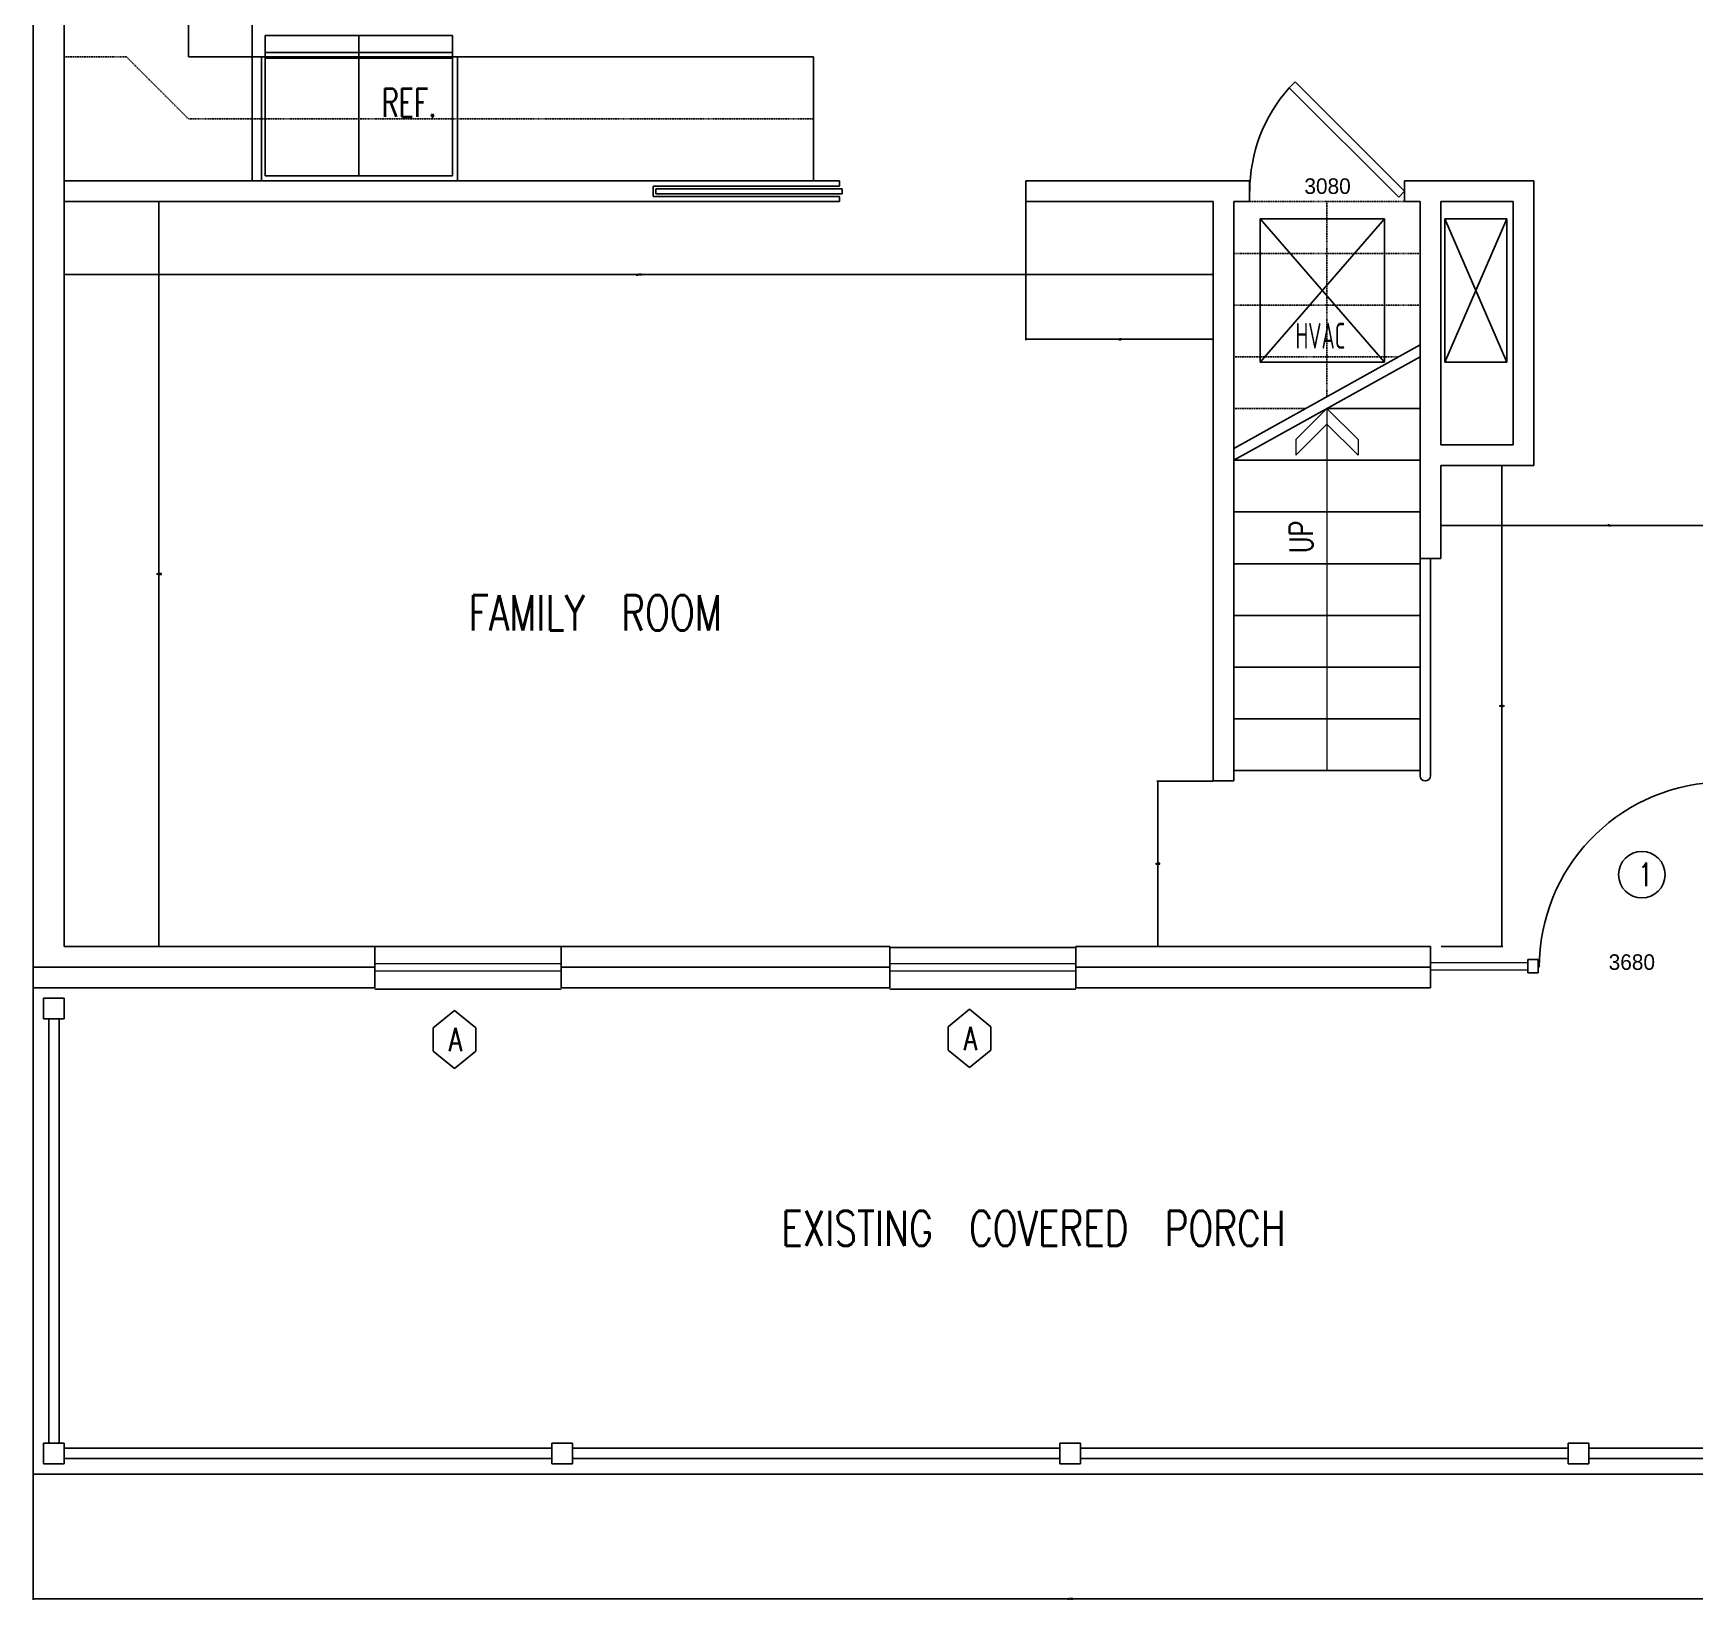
# Model space of a CAD drawing. Header units: inches. Extents: x 26998 to 46838, y -509 to 4343.
# Drawn here: x 37171.5 to 37492.5, y 3529.8 to 3832.6 of the extents above; entities that cross this region are included whole.
import ezdxf

# ---------------------------------------------------------------- set-up
doc = ezdxf.new("R2010")
doc.units = ezdxf.units.IN
doc.header["$LTSCALE"] = 0.5
doc.header["$MEASUREMENT"] = 0
doc.linetypes.add('HIDDEN', pattern=[0.375, 0.25, -0.125])
doc.layers.get('Defpoints').update_dxf_attribs({"color": 140})
for name, color, linetype in [('ARWALL', 7, 'HIDDEN'), ('BUILT-INS', 13, 'Continuous'), ('CABS', 23, 'Continuous'), ('Title Block', 7, 'Continuous'), ('TITLES', 3, 'Continuous'), ('windows', 4, 'Continuous')]:
    doc.layers.add(name, color=color, linetype=linetype)
doc.layers.add('TXT', color=4, linetype='Continuous', lineweight=9)
doc.styles.add('ARCHSTYL', font='archstyl.shx', dxfattribs={"height": 5})
doc.styles.add('HS-DESIGN-TTLB', font='GOTHIC.TTF')
doc.styles.get("Standard").update_dxf_attribs({"font": 'romans.shx', "width": 0.75})
doc.dimstyles.get("Standard").update_dxf_attribs({"dimtxt": 0.18, "dimasz": 0.18, "dimexe": 0.18, "dimexo": 0.0625, "dimgap": 0.09, "dimtad": 0, "dimtih": 1, "dimtoh": 1, "dimdec": 4, "dimzin": 0, "dimdsep": 46, "dimtxsty": 'Standard', "dimcen": 0.09, "dimadec": 0, "dimazin": 0, "dimtfac": 1, "dimtdec": 4, "dimtofl": 0, "dimtmove": 0, "dimatfit": 3, "dimfxl": 1, "dimtolj": 1, "dimtzin": 0, "dimarcsym": 0})

# ---------------------------------------------------------------- blocks, each defined once
blk = doc.blocks.new('*D1098')
at = {"layer": 'Defpoints', "color": 0, "transparency": 16777216}
for p in [(37177.47, 3800.09), (37177.47, 3656.09), (37195.77, 3656.09)]:
    blk.add_point(p, dxfattribs=at)
at = {"layer": 'Title Block', "color": 0, "lineweight": -2, "transparency": 16777216}
for p, q in [((37177.53, 3800.09), (37195.95, 3800.09)), ((37195.77, 3799.91), (37195.77, 3728.27)), ((37195.77, 3656.27), (37195.77, 3727.91)), ((37177.53, 3656.09), (37195.95, 3656.09))]:
    blk.add_line(p, q, dxfattribs=at)
at = {"layer": 'Title Block', "color": 0, "transparency": 16777216}
for points in [[(37195.74, 3799.91), (37195.8, 3799.91), (37195.77, 3800.09)], [(37195.74, 3656.27), (37195.8, 3656.27), (37195.77, 3656.09)]]:
    blk.add_solid(points, dxfattribs=at)
at = {"layer": 'Title Block', "color": 0, "transparency": 16777216, "insert": (37195.77, 3728.09), "char_height": 0.18, "attachment_point": 5}
blk.add_mtext('\\A1;144.0000', dxfattribs=at)
blk = doc.blocks.new('*D1099')
at = {"layer": 'Defpoints', "color": 0, "transparency": 16777216}
for p in [(37399.47, 3688.09), (37388.77, 3656.09), (37399.47, 3656.09)]:
    blk.add_point(p, dxfattribs=at)
at = {"layer": 'Title Block', "color": 0, "lineweight": -2, "transparency": 16777216}
for p, q in [((37399.41, 3688.09), (37388.59, 3688.09)), ((37388.77, 3687.91), (37388.77, 3672.27)), ((37388.77, 3656.27), (37388.77, 3671.91)), ((37399.41, 3656.09), (37388.59, 3656.09))]:
    blk.add_line(p, q, dxfattribs=at)
at = {"layer": 'Title Block', "color": 0, "transparency": 16777216}
for points in [[(37388.74, 3687.91), (37388.8, 3687.91), (37388.77, 3688.09)], [(37388.74, 3656.27), (37388.8, 3656.27), (37388.77, 3656.09)]]:
    blk.add_solid(points, dxfattribs=at)
at = {"layer": 'Title Block', "color": 0, "transparency": 16777216, "insert": (37388.77, 3672.09), "char_height": 0.18, "attachment_point": 5}
blk.add_mtext('\\A1;32.0000', dxfattribs=at)
blk = doc.blocks.new('*D1100')
at = {"layer": 'Defpoints', "color": 0, "transparency": 16777216}
for p in [(37177.47, 3800.09), (37399.47, 3800.09), (37399.47, 3785.99)]:
    blk.add_point(p, dxfattribs=at)
at = {"layer": 'Title Block', "color": 0, "lineweight": -2, "transparency": 16777216}
for p, q in [((37177.47, 3800.03), (37177.47, 3785.81)), ((37399.47, 3800.03), (37399.47, 3785.81)), ((37177.65, 3785.99), (37287.91, 3785.99)), ((37399.29, 3785.99), (37289.02, 3785.99))]:
    blk.add_line(p, q, dxfattribs=at)
at = {"layer": 'Title Block', "color": 0, "transparency": 16777216}
for points in [[(37177.65, 3786.02), (37177.65, 3785.96), (37177.47, 3785.99)], [(37399.29, 3786.02), (37399.29, 3785.96), (37399.47, 3785.99)]]:
    blk.add_solid(points, dxfattribs=at)
at = {"layer": 'Title Block', "color": 0, "transparency": 16777216, "insert": (37288.47, 3785.99), "char_height": 0.18, "attachment_point": 5}
blk.add_mtext('\\A1;222.0000', dxfattribs=at)
blk = doc.blocks.new('door')
at = {"layer": 'windows'}
for p, q in [((9950.29, 7178.88), (9948.56, 7178.88)), ((9948.56, 7178.88), (9948.56, 7146.97)), ((9950.29, 7178.88), (9948.56, 7178.88)), ((9950.29, 7178.88), (9950.29, 7146.97)), ((9948.56, 7146.97), (9950.29, 7146.97))]:
    blk.add_line(p, q, dxfattribs=at)
blk.add_arc((9950.29, 7178.88), 31.9, 180, 266.8995, dxfattribs=at)
blk = doc.blocks.new('*D1001')
at = {"layer": 'Defpoints', "color": 0, "transparency": 16777216}
for p in [(37195.47, 3968.69), (37195.47, 3804.09), (37213.77, 3804.09)]:
    blk.add_point(p, dxfattribs=at)
at = {"layer": 'Title Block', "color": 0, "lineweight": -2, "transparency": 16777216}
for p, q in [((37195.53, 3968.69), (37213.95, 3968.69)), ((37213.77, 3968.51), (37213.77, 3886.57)), ((37213.77, 3804.27), (37213.77, 3886.21)), ((37195.53, 3804.09), (37213.95, 3804.09))]:
    blk.add_line(p, q, dxfattribs=at)
at = {"layer": 'Title Block', "color": 0, "transparency": 16777216}
for points in [[(37213.74, 3968.51), (37213.8, 3968.51), (37213.77, 3968.69)], [(37213.74, 3804.27), (37213.8, 3804.27), (37213.77, 3804.09)]]:
    blk.add_solid(points, dxfattribs=at)
at = {"layer": 'Title Block', "color": 0, "transparency": 16777216, "insert": (37213.77, 3886.39), "char_height": 0.18, "attachment_point": 5}
blk.add_mtext('\\A1;164.6000', dxfattribs=at)
blk = doc.blocks.new('*D1121')
at = {"layer": 'Defpoints', "color": 0, "transparency": 16777216}
for p in [(37443.47, 3749.09), (37443.47, 3656.09), (37455.27, 3656.09)]:
    blk.add_point(p, dxfattribs=at)
at = {"layer": 'Title Block', "color": 0, "lineweight": -2, "transparency": 16777216}
for p, q in [((37443.53, 3749.09), (37455.45, 3749.09)), ((37455.27, 3748.91), (37455.27, 3702.77)), ((37455.27, 3656.27), (37455.27, 3702.41)), ((37443.53, 3656.09), (37455.45, 3656.09))]:
    blk.add_line(p, q, dxfattribs=at)
at = {"layer": 'Title Block', "color": 0, "transparency": 16777216}
for points in [[(37455.24, 3748.91), (37455.3, 3748.91), (37455.27, 3749.09)], [(37455.24, 3656.27), (37455.3, 3656.27), (37455.27, 3656.09)]]:
    blk.add_solid(points, dxfattribs=at)
at = {"layer": 'Title Block', "color": 0, "transparency": 16777216, "insert": (37455.27, 3702.59), "char_height": 0.18, "attachment_point": 5}
blk.add_mtext('\\A1;93.0000', dxfattribs=at)
blk = doc.blocks.new('*D1122')
at = {"layer": 'Defpoints', "color": 0, "transparency": 16777216}
for p in [(37508.27, 3737.49), (37443.47, 3731.09), (37508.27, 3731.09)]:
    blk.add_point(p, dxfattribs=at)
at = {"layer": 'Title Block', "color": 0, "lineweight": -2, "transparency": 16777216}
for p, q in [((37443.47, 3731.16), (37443.47, 3737.67)), ((37443.65, 3737.49), (37475.38, 3737.49)), ((37508.09, 3737.49), (37476.35, 3737.49)), ((37508.27, 3731.16), (37508.27, 3737.67))]:
    blk.add_line(p, q, dxfattribs=at)
at = {"layer": 'Title Block', "color": 0, "transparency": 16777216}
for points in [[(37443.65, 3737.52), (37443.65, 3737.46), (37443.47, 3737.49)], [(37508.09, 3737.52), (37508.09, 3737.46), (37508.27, 3737.49)]]:
    blk.add_solid(points, dxfattribs=at)
at = {"layer": 'Title Block', "color": 0, "transparency": 16777216, "insert": (37475.87, 3737.49), "char_height": 0.18, "attachment_point": 5}
blk.add_mtext('\\A1;64.8000', dxfattribs=at)
blk = doc.blocks.new('*D1118')
at = {"layer": 'Defpoints', "color": 0, "transparency": 16777216}
for p in [(37171.47, 3554.09), (37572.27, 3554.09), (37572.27, 3529.99)]:
    blk.add_point(p, dxfattribs=at)
at = {"layer": 'Title Block', "color": 0, "lineweight": -2, "transparency": 16777216}
for p, q in [((37171.47, 3554.03), (37171.47, 3529.81)), ((37572.27, 3554.03), (37572.27, 3529.81)), ((37171.65, 3529.99), (37371.31, 3529.99)), ((37572.09, 3529.99), (37372.42, 3529.99))]:
    blk.add_line(p, q, dxfattribs=at)
at = {"layer": 'Title Block', "color": 0, "transparency": 16777216}
for points in [[(37171.65, 3530.02), (37171.65, 3529.96), (37171.47, 3529.99)], [(37572.09, 3530.02), (37572.09, 3529.96), (37572.27, 3529.99)]]:
    blk.add_solid(points, dxfattribs=at)
at = {"layer": 'Title Block', "color": 0, "transparency": 16777216, "insert": (37371.87, 3529.99), "char_height": 0.18, "attachment_point": 5}
blk.add_mtext('\\A1;400.8000', dxfattribs=at)
blk = doc.blocks.new('*D1129')
at = {"layer": 'Defpoints', "color": 0, "transparency": 16777216}
for p in [(37363.27, 3800.09), (37399.47, 3800.09), (37363.27, 3773.49)]:
    blk.add_point(p, dxfattribs=at)
at = {"layer": 'Title Block', "color": 0, "lineweight": -2, "transparency": 16777216}
for p, q in [((37363.27, 3800.03), (37363.27, 3773.31)), ((37399.47, 3800.03), (37399.47, 3773.31)), ((37363.45, 3773.49), (37380.88, 3773.49)), ((37399.29, 3773.49), (37381.86, 3773.49))]:
    blk.add_line(p, q, dxfattribs=at)
at = {"layer": 'Title Block', "color": 0, "transparency": 16777216}
for points in [[(37363.45, 3773.52), (37363.45, 3773.46), (37363.27, 3773.49)], [(37399.29, 3773.52), (37399.29, 3773.46), (37399.47, 3773.49)]]:
    blk.add_solid(points, dxfattribs=at)
at = {"layer": 'Title Block', "color": 0, "transparency": 16777216, "insert": (37381.37, 3773.49), "char_height": 0.18, "attachment_point": 5}
blk.add_mtext('\\A1;36.2000', dxfattribs=at)

msp = doc.modelspace()

# ---------------------------------------------------------------- linework, layer by layer
at = {"layer": 'ARWALL', "color": 7}
for p, q in [((37439.4675686, 3800.0930304), (37403.4675686, 3800.0930304)), ((37421.4675686, 3800.0930304), (37421.4675686, 3762.3809483)), ((37439.4675686, 3790.0930304), (37403.4675686, 3790.0930304)), ((37439.4675686, 3790.0930304), (37403.4675686, 3790.0930304)), ((37439.4675686, 3790.0930304), (37403.4675686, 3790.0930304)), ((37439.4675686, 3780.0930304), (37403.4675686, 3780.0930304)), ((37435.3493165, 3770.0930304), (37403.4675686, 3770.0930304)), ((37417.3493165, 3760.0930304), (37403.4675686, 3760.0930304))]:
    msp.add_line(p, q, dxfattribs=at)
at = {"layer": 'BUILT-INS', "linetype": 'HIDDEN'}
for p, q in [((37177.4675686, 3828.0930304), (37189.4675686, 3828.0930304)), ((37201.4675686, 3816.0930304), (37189.4675686, 3828.0930304)), ((37322.2675686, 3816.0930304), (37201.4675686, 3816.0930304))]:
    msp.add_line(p, q, dxfattribs=at)
at = {"layer": 'BUILT-INS'}
for p, q in [((37408.5886964, 3769.0361343), (37408.5886964, 3796.7335645)), ((37408.5886964, 3796.7335645), (37432.5886964, 3769.0361343)), ((37408.5886964, 3769.0361343), (37432.5886964, 3796.7335645)), ((37432.5886964, 3796.7335645), (37408.5886964, 3796.7335645)), ((37432.5886964, 3769.0361343), (37432.5886964, 3796.7335645)), ((37444.2485903, 3769.0361343), (37444.2485903, 3796.7335645)), ((37444.2485903, 3796.7335645), (37456.2485903, 3769.0361343)), ((37444.2485903, 3769.0361343), (37456.2485903, 3796.7335645)), ((37456.2485903, 3796.7335645), (37444.2485903, 3796.7335645)), ((37456.2485903, 3769.0361343), (37456.2485903, 3796.7335645)), ((37432.5886964, 3769.0361343), (37408.5886964, 3769.0361343)), ((37456.2485903, 3769.0361343), (37444.2485903, 3769.0361343))]:
    msp.add_line(p, q, dxfattribs=at)
at = {"layer": 'CABS'}
for p, q in [((37201.4675686, 3944.6930304), (37201.4675686, 3828.0930304)), ((37252.4675686, 3832.1959122), (37216.2756975, 3832.1959122)), ((37216.2756975, 3805.0930304), (37216.2756975, 3832.1959122)), ((37216.2756975, 3805.0930304), (37216.2756975, 3832.1959122)), ((37234.3716331, 3805.0930304), (37234.3716331, 3832.1959122)), ((37252.4675686, 3805.0930304), (37252.4675686, 3832.1959122)), ((37253.4675686, 3828.0930304), (37201.4675686, 3828.0930304)), ((37215.5675686, 3828.0930304), (37215.5675686, 3804.0930304)), ((37215.5675686, 3828.0930304), (37253.4675686, 3828.0930304)), ((37252.4675686, 3828.8922406), (37216.2756975, 3828.8922406)), ((37252.4675686, 3827.8431534), (37216.2756975, 3827.8431534)), ((37253.4675686, 3804.0930304), (37253.4675686, 3828.0930304)), ((37253.4675686, 3804.0930304), (37253.4675686, 3828.0930304)), ((37322.2675686, 3828.0930304), (37253.4675686, 3828.0930304)), ((37322.2675686, 3804.0930304), (37322.2675686, 3828.0930304)), ((37252.4675686, 3805.0930304), (37216.2756975, 3805.0930304))]:
    msp.add_line(p, q, dxfattribs=at)
at = {"layer": 'Title Block'}
for p, q in [((37171.4675686, 3648.0930304), (37171.4675686, 3974.6930304)), ((37177.4675686, 3656.0930304), (37177.4675686, 3968.6930304)), ((37177.4675686, 3804.0930304), (37327.2675686, 3804.0930304)), ((37291.2675686, 3803.0930304), (37327.2675686, 3803.0930304)), ((37291.2675686, 3801.0930304), (37291.2675686, 3803.0930304)), ((37291.7675686, 3801.5930304), (37291.7675686, 3802.5930304)), ((37291.7675686, 3802.5930304), (37327.7675686, 3802.5930304)), ((37291.7675686, 3801.5930304), (37327.7675686, 3801.5930304)), ((37327.2675686, 3803.0930304), (37327.2675686, 3804.0930304)), ((37327.7675686, 3801.5930304), (37327.7675686, 3802.5930304)), ((37363.2675686, 3804.0930304), (37406.4675686, 3804.0930304)), ((37363.2675686, 3800.0930304), (37363.2675686, 3804.0930304)), ((37406.4675686, 3800.0930304), (37406.4675686, 3804.0930304)), ((37436.4675686, 3804.0930304), (37461.4675686, 3804.0930304)), ((37436.4675686, 3800.0930304), (37436.4675686, 3804.0930304)), ((37461.4675686, 3749.0930304), (37461.4675686, 3804.0930304)), ((37177.4675686, 3800.0930304), (37327.2675686, 3800.0930304)), ((37291.2675686, 3801.0930304), (37327.2675686, 3801.0930304)), ((37327.2675686, 3800.0930304), (37327.2675686, 3801.0930304)), ((37363.2675686, 3800.0930304), (37399.4675686, 3800.0930304)), ((37399.4675686, 3688.0930304), (37399.4675686, 3800.0930304)), ((37403.4675686, 3800.0930304), (37406.4675686, 3800.0930304)), ((37403.4675686, 3688.0930304), (37403.4675686, 3800.0930304)), ((37436.4675686, 3800.0930304), (37439.4675686, 3800.0930304)), ((37439.4675686, 3731.0930304), (37439.4675686, 3800.0930304)), ((37443.4675686, 3800.0930304), (37457.4675686, 3800.0930304)), ((37443.4675686, 3753.0930304), (37443.4675686, 3800.0930304)), ((37457.4675686, 3753.0930304), (37457.4675686, 3800.0930304)), ((37403.4675686, 3752.3809483), (37439.4675686, 3772.3809483)), ((37403.4675686, 3750.0930304), (37439.4675686, 3770.0930304)), ((37439.4675686, 3760.0930304), (37421.4675686, 3760.0930304)), ((37443.4675686, 3753.0930304), (37457.4675686, 3753.0930304)), ((37439.4675686, 3750.0930304), (37403.4675686, 3750.0930304)), ((37443.4675686, 3749.0930304), (37461.4675686, 3749.0930304)), ((37443.4675686, 3731.0930304), (37443.4675686, 3749.0930304)), ((37439.4675686, 3740.0930304), (37403.4675686, 3740.0930304)), ((37439.4675686, 3731.0930304), (37443.4675686, 3731.0930304)), ((37439.4675686, 3689.0930304), (37439.4675686, 3731.0930304)), ((37441.4675686, 3689.0930304), (37441.4675686, 3731.0930304)), ((37439.4675686, 3730.0930304), (37403.4675686, 3730.0930304)), ((37439.4675686, 3720.0930304), (37403.4675686, 3720.0930304)), ((37439.4675686, 3710.0930304), (37403.4675686, 3710.0930304)), ((37439.4675686, 3700.0930304), (37403.4675686, 3700.0930304)), ((37439.4675686, 3690.0930304), (37403.4675686, 3690.0930304)), ((37399.4675686, 3688.0930304), (37403.4675686, 3688.0930304)), ((37177.4675686, 3656.0930304), (37237.4675686, 3656.0930304)), ((37237.4675686, 3648.0930304), (37237.4675686, 3656.0930304)), ((37237.4675686, 3656.0930304), (37273.4675686, 3656.0930304)), ((37273.4675686, 3656.0930304), (37336.9675686, 3656.0930304)), ((37273.4675686, 3648.0930304), (37273.4675686, 3656.0930304)), ((37336.9675686, 3648.0930304), (37336.9675686, 3656.0930304)), ((37336.9675686, 3655.8799286), (37372.9675686, 3655.8799286)), ((37372.9675686, 3656.0930304), (37441.4675686, 3656.0930304)), ((37372.9675686, 3648.0930304), (37372.9675686, 3656.0930304)), ((37441.4675686, 3656.0930304), (37441.4675686, 3648.0930304)), ((37171.4675686, 3652.0930304), (37237.4675686, 3652.0930304)), ((37273.4675686, 3652.0930304), (37336.9675686, 3652.0930304)), ((37372.9675686, 3652.0930304), (37441.4675686, 3652.0930304)), ((37460.2675686, 3651.0061323), (37460.2675686, 3653.6061323)), ((37460.2675686, 3653.6061323), (37462.2675686, 3653.6061323)), ((37460.2675686, 3651.0061323), (37462.2675686, 3651.0061323)), ((37462.2675686, 3651.0061323), (37462.2675686, 3653.6061323)), ((37171.4675686, 3648.0930304), (37237.4675686, 3648.0930304)), ((37171.4675686, 3648.0930304), (37171.4675686, 3554.0930304)), ((37237.4675686, 3647.8799286), (37273.4675686, 3647.8799286)), ((37273.4675686, 3648.0930304), (37336.9675686, 3648.0930304)), ((37336.9675686, 3647.8799286), (37372.9675686, 3647.8799286)), ((37372.9675686, 3648.0930304), (37441.4675686, 3648.0930304)), ((37173.4675686, 3646.0930304), (37177.4675686, 3646.0930304)), ((37173.4675686, 3642.0930304), (37173.4675686, 3646.0930304)), ((37177.4675686, 3642.0930304), (37177.4675686, 3646.0930304)), ((37173.4675686, 3642.0930304), (37177.4675686, 3642.0930304)), ((37174.4675686, 3560.0930304), (37174.4675686, 3642.0930304)), ((37176.4675686, 3560.0930304), (37176.4675686, 3642.0930304)), ((37173.4675686, 3560.0930304), (37177.4675686, 3560.0930304)), ((37173.4675686, 3560.0930304), (37173.4675686, 3556.0930304)), ((37177.4675686, 3560.0930304), (37177.4675686, 3556.0930304)), ((37271.6675686, 3559.0930304), (37177.4675686, 3559.0930304)), ((37271.6675686, 3560.0930304), (37275.6675686, 3560.0930304)), ((37271.6675686, 3560.0930304), (37271.6675686, 3556.0930304)), ((37275.6675686, 3560.0930304), (37275.6675686, 3556.0930304)), ((37369.8675686, 3559.0930304), (37275.6675686, 3559.0930304)), ((37369.8675686, 3560.0930304), (37373.8675686, 3560.0930304)), ((37369.8675686, 3560.0930304), (37369.8675686, 3556.0930304)), ((37373.8675686, 3560.0930304), (37373.8675686, 3556.0930304)), ((37373.8675686, 3560.0930304), (37373.8675686, 3556.0930304)), ((37373.8675686, 3559.0930304), (37468.0675686, 3559.0930304)), ((37472.0675686, 3560.0930304), (37468.0675686, 3560.0930304)), ((37468.0675686, 3560.0930304), (37468.0675686, 3556.0930304)), ((37472.0675686, 3560.0930304), (37472.0675686, 3556.0930304)), ((37472.0675686, 3559.0930304), (37566.2675686, 3559.0930304)), ((37173.4675686, 3556.0930304), (37177.4675686, 3556.0930304)), ((37271.6675686, 3557.0930304), (37177.4675686, 3557.0930304)), ((37271.6675686, 3556.0930304), (37275.6675686, 3556.0930304)), ((37369.8675686, 3557.0930304), (37275.6675686, 3557.0930304)), ((37369.8675686, 3556.0930304), (37373.8675686, 3556.0930304)), ((37373.8675686, 3557.0930304), (37468.0675686, 3557.0930304)), ((37472.0675686, 3556.0930304), (37468.0675686, 3556.0930304)), ((37472.0675686, 3557.0930304), (37566.2675686, 3557.0930304)), ((37171.4675686, 3554.0930304), (37572.2675686, 3554.0930304))]:
    msp.add_line(p, q, dxfattribs=at)
msp.add_arc((37440.4675686, 3689.0930304), 1, 180, 0, dxfattribs=at)
at = {"layer": 'TXT', "color": 4}
for p, q in [((37421.4675686, 3760.0930304), (37421.4675686, 3690.0930304)), ((37415.4675686, 3754.0930304), (37415.4675686, 3751.0930304)), ((37427.4675686, 3754.0930304), (37427.4675686, 3751.0930304))]:
    msp.add_line(p, q, dxfattribs=at)
at = {"layer": 'TXT'}
for p, q in [((37237.4675686, 3652.7930304), (37273.4675686, 3652.7930304)), ((37237.4675686, 3651.3930304), (37273.4675686, 3651.3930304)), ((37336.9675686, 3652.7930304), (37372.9675686, 3652.7930304)), ((37336.9675686, 3651.3930304), (37372.9675686, 3651.3930304)), ((37441.4675686, 3653.0061323), (37460.2675686, 3653.0061323)), ((37441.4675686, 3651.6061323), (37460.2675686, 3651.6061323))]:
    msp.add_line(p, q, dxfattribs=at)
at = {"layer": 'TXT', "color": 4}
for points in [[(37415.4675686, 3754.0930304), (37421.4675686, 3760.0930304), (37427.4675686, 3754.0930304)], [(37415.4675686, 3751.0930304), (37421.4675686, 3757.0930304), (37427.4675686, 3751.0930304)]]:
    msp.add_lwpolyline(points, dxfattribs=at)
at = {"layer": 'windows'}
for p, q in [((37414.1605962, 3822.1075867), (37415.3068043, 3823.2537948)), ((37435.3213605, 3800.9468224), (37414.1605962, 3822.1075867)), ((37436.4675686, 3802.0930304), (37415.3068043, 3823.2537948)), ((37436.4675686, 3802.0930304), (37435.3213605, 3800.9468224)), ((37436.4675686, 3802.0930304), (37435.3213605, 3800.9468224)), ((37252.8785487, 3643.7480925), (37248.7535487, 3640.3730925)), ((37257.0035487, 3640.3730925), (37252.8785487, 3643.7480925)), ((37352.3785487, 3643.9611944), (37348.2535487, 3640.5861944)), ((37356.5035487, 3640.5861944), (37352.3785487, 3643.9611944)), ((37248.7535487, 3640.3730925), (37248.7535487, 3635.8730925)), ((37257.0035487, 3640.3730925), (37257.0035487, 3635.8730925)), ((37348.2535487, 3640.5861944), (37348.2535487, 3636.0861944)), ((37356.5035487, 3640.5861944), (37356.5035487, 3636.0861944)), ((37252.8785487, 3632.4980925), (37248.7535487, 3635.8730925)), ((37257.0035487, 3635.8730925), (37252.8785487, 3632.4980925)), ((37352.3785487, 3632.7111944), (37348.2535487, 3636.0861944)), ((37356.5035487, 3636.0861944), (37352.3785487, 3632.7111944))]:
    msp.add_line(p, q, dxfattribs=at)
msp.add_circle((37482.3105581, 3669.9852674), 4.5, dxfattribs=at)
msp.add_arc((37436.4675686, 3802.0930304), 29.9258399, 138.10049145, 180, dxfattribs=at)

# ---------------------------------------------------------------- block references
at = {"layer": 'TITLES', "xscale": -1.12167, "yscale": 1.12167, "zscale": 1.12167, "rotation": 180}
msp.add_blockref('door', (26337.3288153, 11704.4225794), dxfattribs=at)

# ---------------------------------------------------------------- texts
at = {"insert": (37414.2271209, 3732.1628799), "char_height": 4.5144, "width": 43.112787685, "attachment_point": 1, "rotation": 90}
msp.add_mtext('\\A1;UP', dxfattribs=at)
at = {"char_height": 6.8007744, "width": 110.476910075, "attachment_point": 1}
for s, insert in [('\\A1;FAMILY  ROOM', (37255.5897017, 3723.9930304)), ('\\A1;EXISTING  COVERED  PORCH', (37316.0007111, 3605.014529))]:
    msp.add_mtext(s, dxfattribs=dict(at, insert=insert))
at = {"layer": 'CABS', "width": 0.667387}
msp.add_text('REF.', height=5.44061952, dxfattribs=at).set_placement((37238.7912143, 3816.4983995))
at = {"layer": 'CABS', "style": 'ARCHSTYL', "width": 0.667387}
msp.add_text('HVAC', height=5, dxfattribs=at).set_placement((37415.3870338, 3771.6636008))
at = {"layer": 'Title Block', "char_height": 3.0096, "width": 43.611515527, "attachment_point": 1, "style": 'HS-DESIGN-TTLB'}
for s, insert in [('3080', (37417.1028265, 3804.5866182)), ('3680', (37475.9028265, 3654.5866182))]:
    msp.add_mtext(s, dxfattribs=dict(at, insert=insert))
at = {"layer": 'windows', "char_height": 4.5, "attachment_point": 1}
for s, width, insert in [('1', 3.5, (37481.5605581, 3672.2352674)), ('A', 6.385789309, (37251.7535487, 3640.3730925)), ('A', 6.385789309, (37351.2535487, 3640.5861944))]:
    msp.add_mtext_dynamic_manual_height_columns(s, width=width, gutter_width=30, heights=[0], dxfattribs=dict(at, insert=insert))

# ---------------------------------------------------------------- dimensions: what is measured, and where the dimension line sits
at = {"layer": 'Title Block'}
for base, p1, p2, picture, middle in [((37213.7675686, 3804.0930304), (37195.4675686, 3968.6930304), (37195.4675686, 3804.0930304), '*D1001', (37213.7675686, 3886.3930304)), ((37195.7675686, 3656.0930304), (37177.4675686, 3800.0930304), (37177.4675686, 3656.0930304), '*D1098', (37195.7675686, 3728.0930304)), ((37455.2675686, 3656.0930304), (37443.4675686, 3749.0930304), (37443.4675686, 3656.0930304), '*D1121', (37455.2675686, 3702.5930304)), ((37388.7675686, 3656.0930304), (37399.4675686, 3688.0930304), (37399.4675686, 3656.0930304), '*D1099', (37388.7675686, 3672.0930304))]:
    dim = msp.add_linear_dim(base=base, p1=p1, p2=p2, angle=90, dimstyle='Standard', dxfattribs=at)
    dim.commit()
    dim.dimension.update_dxf_attribs({"geometry": picture, "text_midpoint": middle})
for base, p1, p2, picture, middle in [((37399.4675686, 3785.9930304), (37177.4675686, 3800.0930304), (37399.4675686, 3800.0930304), '*D1100', (37288.4675686, 3785.9930304)), ((37363.2675686, 3773.4930304), (37399.4675686, 3800.0930304), (37363.2675686, 3800.0930304), '*D1129', (37381.3675686, 3773.4930304)), ((37508.2675686, 3737.4930304), (37443.4675686, 3731.0930304), (37508.2675686, 3731.0930304), '*D1122', (37475.8675686, 3737.4930304)), ((37572.2675686, 3529.9930304), (37171.4675686, 3554.0930304), (37572.2675686, 3554.0930304), '*D1118', (37371.8675686, 3529.9930304))]:
    dim = msp.add_linear_dim(base=base, p1=p1, p2=p2, dimstyle='Standard', dxfattribs=at)
    dim.commit()
    dim.dimension.update_dxf_attribs({"geometry": picture, "text_midpoint": middle})

doc.saveas('drawing.dxf')
